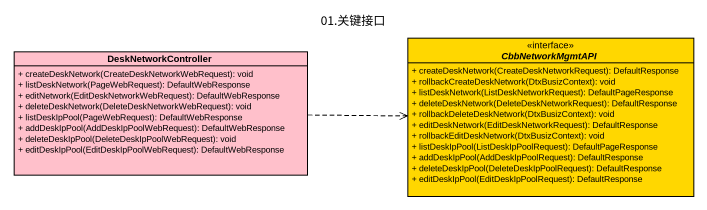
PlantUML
@startuml
title 01.关键接口
hide circle
hide empty members
skinparam classAttributeIconSize 0
class DeskNetworkController #FFC0CB {
  + createDeskNetwork(CreateDeskNetworkWebRequest): void
  + listDeskNetwork(PageWebRequest): DefaultWebResponse
  + editNetwork(EditDeskNetworkWebRequest): DefaultWebResponse
  + deleteDeskNetwork(DeleteDeskNetworkWebRequest): void
  + listDeskIpPool(PageWebRequest): DefaultWebResponse
  + addDeskIpPool(AddDeskIpPoolWebRequest): DefaultWebResponse
  + deleteDeskIpPool(DeleteDeskIpPoolWebRequest): void
  + editDeskIpPool(EditDeskIpPoolWebRequest): DefaultWebResponse
}
interface CbbNetworkMgmtAPI <<interface>> #FFD700 {
  + createDeskNetwork(CreateDeskNetworkRequest): DefaultResponse
  + rollbackCreateDeskNetwork(DtxBusizContext): void
  + listDeskNetwork(ListDeskNetworkRequest): DefaultPageResponse
  + deleteDeskNetwork(DeleteDeskNetworkRequest): DefaultResponse
  + rollbackDeleteDeskNetwork(DtxBusizContext): void
  + editDeskNetwork(EditDeskNetworkRequest): DefaultResponse
  + rollbackEditDeskNetwork(DtxBusizContext): void
  + listDeskIpPool(ListDeskIpPoolRequest): DefaultPageResponse
  + addDeskIpPool(AddDeskIpPoolRequest): DefaultResponse
  + deleteDeskIpPool(DeleteDeskIpPoolRequest): DefaultResponse
  + editDeskIpPool(EditDeskIpPoolRequest): DefaultResponse
}
DeskNetworkController .right.> CbbNetworkMgmtAPI
@enduml
